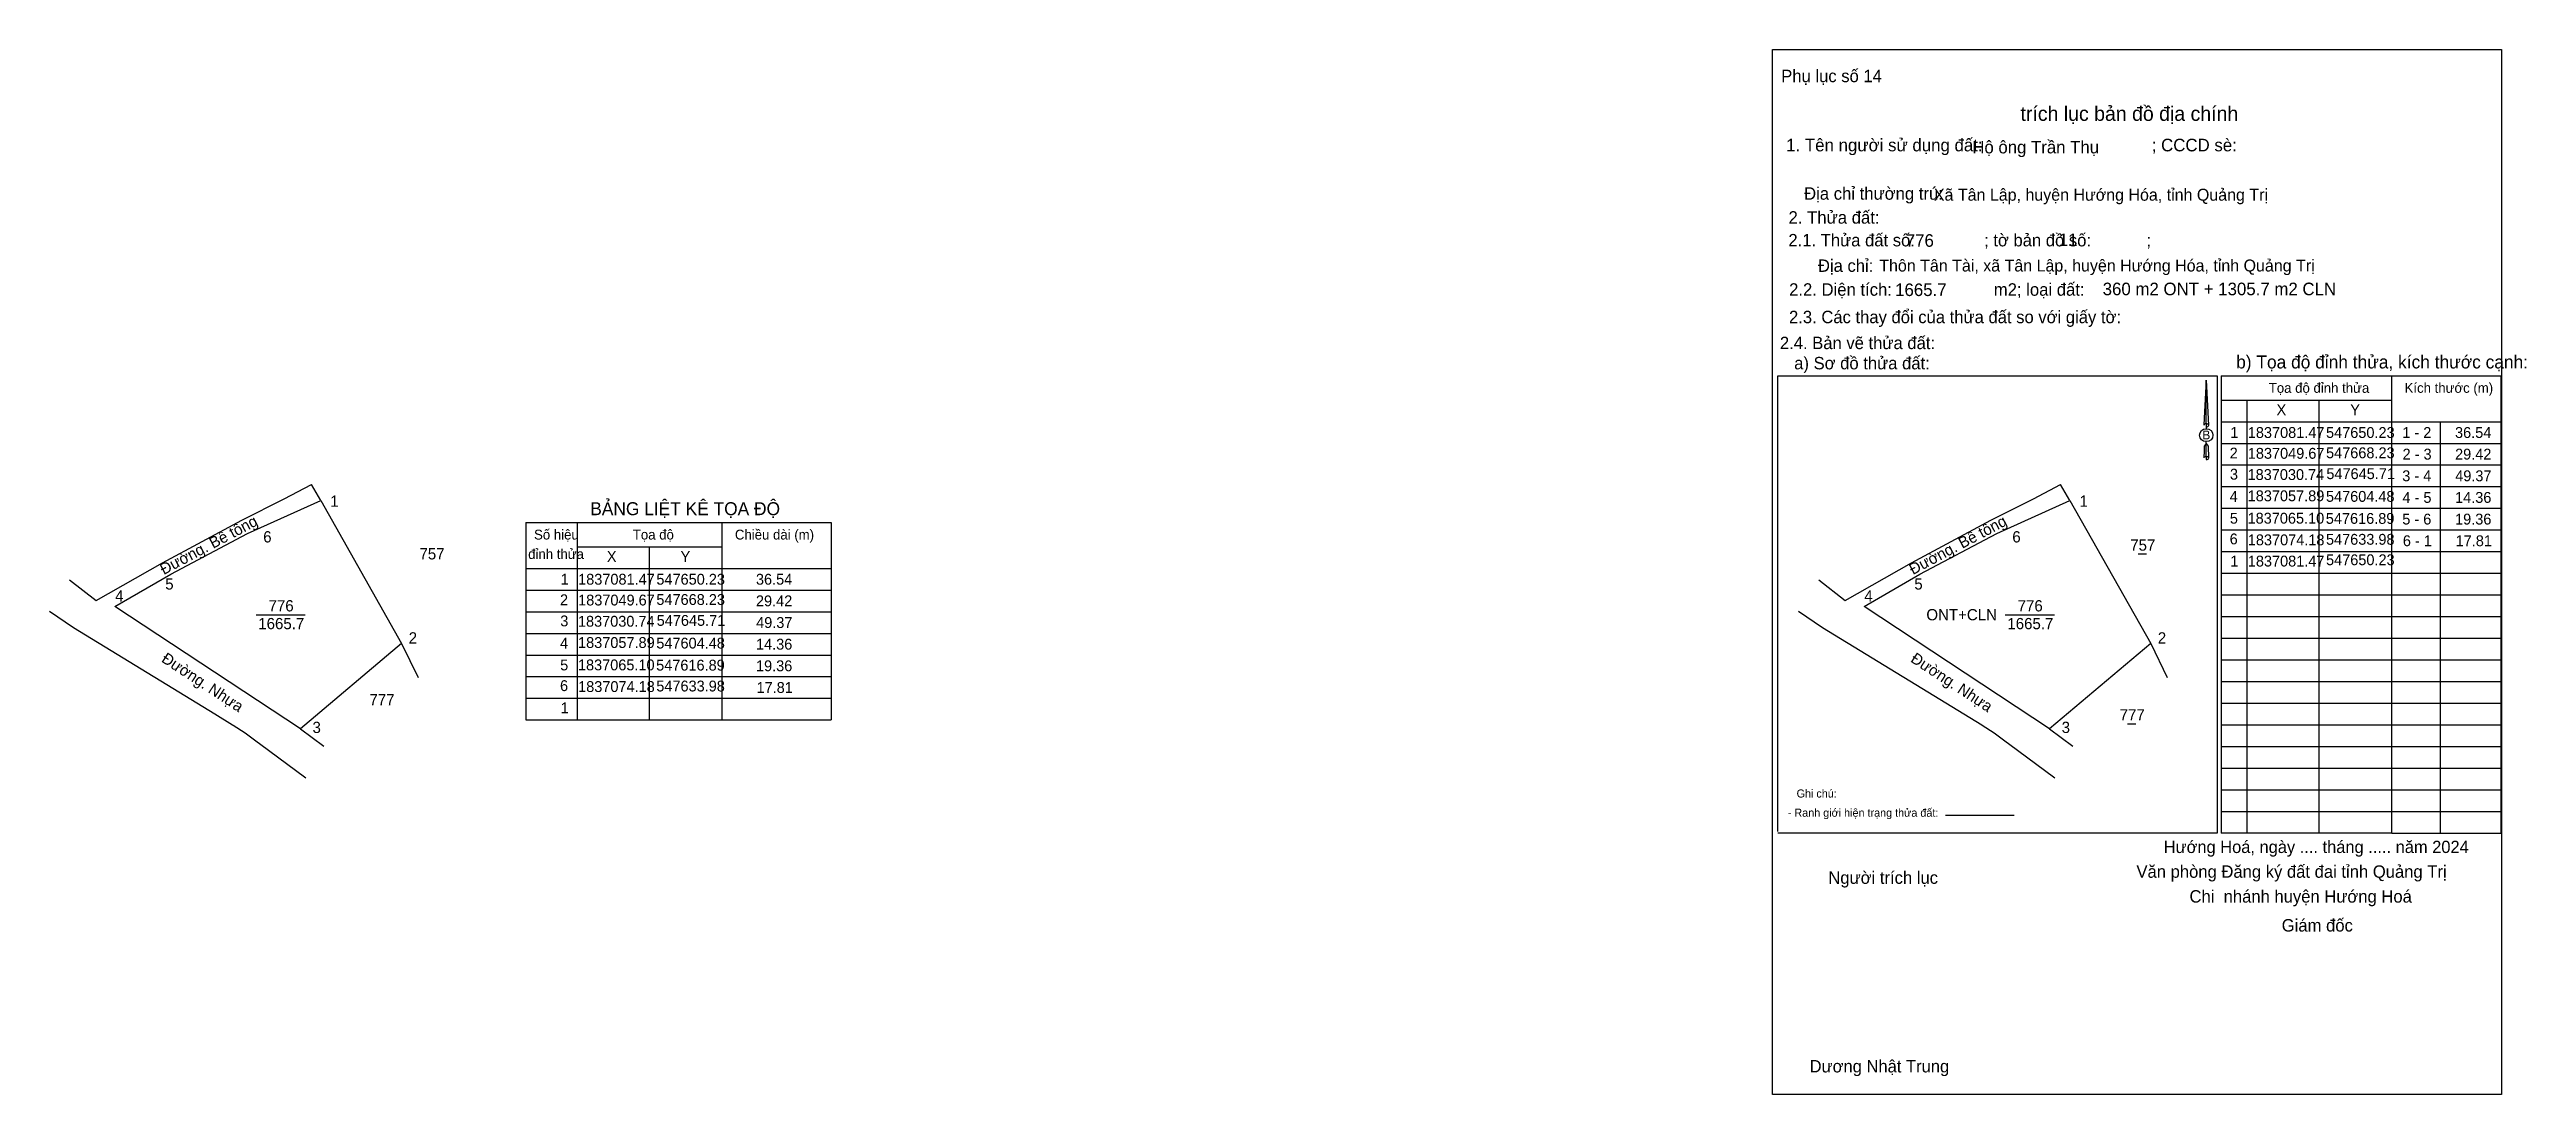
# Model space of a CAD drawing. Extents: x 547201 to 547752, y 1836949 to 1837182.
import ezdxf

# ---------------------------------------------------------------- set-up
doc = ezdxf.new("R2010")
doc.units = 0
for name, color, linetype in [('Level 1', 7, 'Continuous'), ('Level 10', 7, 'Continuous'), ('Level 13', 7, 'Continuous'), ('Level 23', 7, 'Continuous'), ('Level 27', 7, 'Continuous'), ('Level 3', 7, 'Continuous'), ('Level 36', 7, 'Continuous'), ('Level 40', 7, 'Continuous'), ('Level 42', 7, 'Continuous'), ('Level 49', 7, 'Continuous'), ('Level 52', 7, 'Continuous'), ('Level 53', 7, 'Continuous'), ('Level 6', 7, 'Continuous'), ('Level 8', 7, 'Continuous'), ('Level 9', 7, 'Continuous')]:
    doc.layers.add(name, color=color, linetype=linetype)

msp = doc.modelspace()

# ---------------------------------------------------------------- linework, layer by layer
at = {"layer": 'Level 1'}
for p, q in [((547721.83, 1837007.53), (547721.83, 1837109.23)), ((547721.83, 1837109.23), (547746.1, 1837109.23)), ((547746.1, 1837109.23), (547746.1, 1837007.53)), ((547684.03, 1837103.85), (547721.83, 1837103.85)), ((547683.9, 1837099.04), (547746.1, 1837099.04)), ((547732.62, 1837099.04), (547732.62, 1837007.53)), ((547683.9, 1837094.22), (547746.1, 1837094.22)), ((547683.9, 1837089.41), (547746.1, 1837089.41)), ((547683.9, 1837084.59), (547746.1, 1837084.59)), ((547683.9, 1837079.77), (547746.1, 1837079.77)), ((547683.9, 1837074.96), (547746.1, 1837074.96)), ((547683.9, 1837070.14), (547746.1, 1837070.14)), ((547683.9, 1837065.33), (547746.1, 1837065.33)), ((547683.9, 1837060.51), (547746.1, 1837060.51)), ((547683.9, 1837055.69), (547746.1, 1837055.69)), ((547683.9, 1837050.88), (547746.1, 1837050.88)), ((547683.9, 1837046.06), (547746.1, 1837046.06)), ((547683.9, 1837041.24), (547746.1, 1837041.24)), ((547683.9, 1837036.43), (547746.1, 1837036.43)), ((547683.9, 1837031.61), (547746.1, 1837031.61)), ((547683.9, 1837026.8), (547746.1, 1837026.8)), ((547683.9, 1837021.98), (547746.1, 1837021.98)), ((547683.9, 1837017.16), (547746.1, 1837017.16)), ((547683.9, 1837012.35), (547746.1, 1837012.35)), ((547721.83, 1837007.53), (547746.1, 1837007.53))]:
    msp.add_line(p, q, dxfattribs=at)
at = {"layer": 'Level 10'}
for p, q in [((547633.98, 1837074.18), (547650.23, 1837081.47)), ((547650.23, 1837081.47), (547668.23, 1837049.67)), ((547616.89, 1837065.1), (547633.98, 1837074.18)), ((547604.48, 1837057.89), (547616.89, 1837065.1)), ((547594.4, 1837063.87), (547600.27, 1837059.29)), ((547645.71, 1837030.74), (547604.48, 1837057.89)), ((547668.23, 1837049.67), (547645.71, 1837030.74)), ((547622.59, 1837011.52), (547637.85, 1837011.52))]:
    msp.add_line(p, q, dxfattribs=at)
msp.add_lwpolyline([(547600.27, 1837059.29), (547615.05, 1837067.63), (547632.66, 1837077.11), (547642.14, 1837081.85)], dxfattribs=at)
at = {"layer": 'Level 13'}
msp.add_lwpolyline([(547584.09, 1837181.83), (547746.19, 1837181.83), (547746.19, 1836949.36), (547584.09, 1836949.36)], close=True, dxfattribs=at)
at = {"layer": 'Level 23'}
msp.add_line((547642.14, 1837081.85), (547648.19, 1837085.08), dxfattribs=at)
msp.add_lwpolyline([(547589.94, 1837056.92), (547595.23, 1837053.24), (547618.7, 1837038.97), (547626.66, 1837034.04), (547630.65, 1837031.57), (547630.76, 1837031.5), (547633.41, 1837029.85), (547634.93, 1837028.71), (547636.1, 1837027.85), (547636.62, 1837027.47), (547646.92, 1837019.83)], dxfattribs=at)
at = {"layer": 'Level 27'}
for p, q in [((547650.23, 1837081.47), (547648.19, 1837085.08)), ((547668.23, 1837049.67), (547671.87, 1837042.14)), ((547645.71, 1837030.74), (547650.94, 1837026.85))]:
    msp.add_line(p, q, dxfattribs=at)
at = {"layer": 'Level 3'}
for p, q in [((547585.34, 1837109.23), (547682.99, 1837109.23)), ((547585.34, 1837007.9), (547585.34, 1837109.23)), ((547682.99, 1837109.23), (547682.99, 1837007.53)), ((547683.9, 1837109.23), (547683.9, 1837007.53)), ((547683.9, 1837109.23), (547721.83, 1837109.23)), ((547689.63, 1837103.85), (547689.63, 1837007.53)), ((547705.57, 1837103.85), (547705.57, 1837007.53)), ((547682.99, 1837007.53), (547585.34, 1837007.53)), ((547721.83, 1837007.53), (547683.9, 1837007.53))]:
    msp.add_line(p, q, dxfattribs=at)
at = {"layer": 'Level 40'}
for p, q in [((547680.57, 1837108.3), (547680.1, 1837099.81)), ((547680.57, 1837108.3), (547681.08, 1837098.24)), ((547680.57, 1837108.3), (547681.08, 1837098.24)), ((547680.57, 1837098.58), (547680.57, 1837108.3)), ((547680.57, 1837108.3), (547681.08, 1837098.24)), ((547680.1, 1837099.81), (547680, 1837098.24)), ((547680.57, 1837098.58), (547680.57, 1837098.21)), ((547680.57, 1837098.21), (547680.57, 1837097.91)), ((547680.57, 1837097.91), (547680.57, 1837097.53)), ((547680.57, 1837097.91), (547680.57, 1837097.53)), ((547680.57, 1837097.91), (547680.57, 1837097.53)), ((547681.08, 1837098.24), (547681.08, 1837098.24)), ((547680.1, 1837092.56), (547680, 1837090.97)), ((547680.13, 1837093.58), (547680.1, 1837092.56)), ((547680.57, 1837094.15), (547680.13, 1837093.58)), ((547680.57, 1837094.15), (547680.57, 1837094.6)), ((547680.57, 1837094.15), (547680.57, 1837094.6)), ((547680.57, 1837094.15), (547680.57, 1837094.6)), ((547680.57, 1837094.15), (547680.97, 1837093.58)), ((547680.57, 1837094.15), (547680.97, 1837093.58)), ((547680.57, 1837094.15), (547680.97, 1837093.58)), ((547680.57, 1837091.31), (547680.57, 1837094.15)), ((547680.97, 1837093.58), (547681.08, 1837090.97)), ((547680.97, 1837093.58), (547681.08, 1837090.97)), ((547680.97, 1837093.58), (547681.08, 1837090.97)), ((547680.57, 1837091.31), (547680.57, 1837090.91)), ((547680.57, 1837090.91), (547680.57, 1837090.63)), ((547681.08, 1837090.97), (547681.08, 1837090.97))]:
    msp.add_line(p, q, dxfattribs=at)
msp.add_ellipse((547680.57, 1837096.03), major_axis=(1.5, 0), ratio=0.952727, dxfattribs=at)
for centre, start_param, end_param in [((547680.57, 1837098.22), 1.570796, 3.074452), ((547680.57, 1837098.22), 0.067141, 1.570796), ((547680.57, 1837098.22), 4.712389, 6.283185), ((547680.57, 1837090.94), 2.491069, 3.074278), ((547680.57, 1837090.94), 1.570796, 2.491069), ((547680.57, 1837090.94), 0.067141, 1.570796), ((547680.57, 1837090.94), 4.712389, 6.283185)]:
    msp.add_ellipse(centre, major_axis=(0.549, 0), ratio=0.614131, start_param=start_param, end_param=end_param, dxfattribs=at)
at = {"layer": 'Level 53'}
for p, q in [((547584.09, 1837181.83), (547584.09, 1837181.83)), ((547746.19, 1836949.36), (547746.19, 1836949.36))]:
    msp.add_line(p, q, dxfattribs=at)
at = {"layer": 'Level 8'}
for p, q in [((547245.06, 1837074.18), (547261.31, 1837081.47)), ((547253.22, 1837081.85), (547259.27, 1837085.08)), ((547261.31, 1837081.47), (547259.27, 1837085.08)), ((547261.31, 1837081.47), (547279.31, 1837049.67)), ((547306.91, 1837076.59), (547350.57, 1837076.59)), ((547306.91, 1837076.59), (547306.91, 1837032.68)), ((547318.37, 1837076.59), (547318.37, 1837032.68)), ((547350.57, 1837076.59), (547374.84, 1837076.59)), ((547350.57, 1837032.68), (547350.57, 1837076.59)), ((547374.84, 1837076.59), (547374.84, 1837032.68)), ((547227.97, 1837065.1), (547245.06, 1837074.18)), ((547318.37, 1837071.21), (547350.57, 1837071.21)), ((547334.31, 1837071.21), (547334.31, 1837032.68)), ((547215.56, 1837057.89), (547227.97, 1837065.1)), ((547306.91, 1837066.4), (547374.84, 1837066.4)), ((547205.48, 1837063.87), (547211.35, 1837059.29)), ((547306.91, 1837061.58), (547374.84, 1837061.58)), ((547256.79, 1837030.74), (547215.56, 1837057.89)), ((547246.96, 1837056.1), (547257.89, 1837056.1)), ((547306.91, 1837056.77), (547374.84, 1837056.77)), ((547279.31, 1837049.67), (547256.79, 1837030.74)), ((547279.31, 1837049.67), (547282.95, 1837042.14)), ((547306.91, 1837051.95), (547374.84, 1837051.95)), ((547306.91, 1837047.13), (547374.84, 1837047.13)), ((547306.91, 1837042.32), (547374.84, 1837042.32)), ((547306.91, 1837037.5), (547374.84, 1837037.5)), ((547306.91, 1837032.68), (547374.84, 1837032.68)), ((547256.79, 1837030.74), (547262.02, 1837026.85))]:
    msp.add_line(p, q, dxfattribs=at)
for points in [[(547211.35, 1837059.29), (547226.13, 1837067.63), (547243.74, 1837077.11), (547253.22, 1837081.85)], [(547201.02, 1837056.92), (547206.31, 1837053.24), (547229.78, 1837038.97), (547237.74, 1837034.04), (547241.73, 1837031.57), (547241.84, 1837031.5), (547244.49, 1837029.85), (547246.01, 1837028.71), (547247.18, 1837027.85), (547247.7, 1837027.47), (547257.99, 1837019.83)]]:
    msp.add_lwpolyline(points, dxfattribs=at)
at = {"layer": 'Level 9'}
for p, q in [((547665.42, 1837069.61), (547667.3, 1837069.61)), ((547635.88, 1837056.1), (547646.81, 1837056.1)), ((547663.06, 1837031.84), (547664.95, 1837031.84))]:
    msp.add_line(p, q, dxfattribs=at)

# ---------------------------------------------------------------- texts
at = {"layer": 'Level 1'}
for s, height, p in [('Phụ lục số 14', 2.7614, (547586.07, 1837174.57)), ('1. Tên người sử dụng đất:', 2.799, (547587.17, 1837159.18)), ('Hộ ông Trần Thụ', 2.7868, (547628.56, 1837158.73)), ('; CCCD sè:', 2.799, (547668.45, 1837159.18)), ('Địa chỉ thường trú:', 2.771, (547591.15, 1837148.42)), ('2. Thửa đất:', 2.777, (547587.69, 1837143.09)), ('2.1. Thửa đất số:               ; tờ bản đồ số:            ;', 2.7614, (547587.66, 1837138.04)), ('Địa chỉ:', 2.761, (547594.23, 1837132.37)), ('2.2. Diện tích:                      m2; loại đất:                                   ', 2.771, (547587.82, 1837127.06)), ('2.3. Các thay đổi của thửa đất so với giấy tờ:', 2.7614, (547587.8, 1837120.95)), ('2.4. Bản vẽ thửa đất: ', 2.7614, (547585.77, 1837115.18)), ('a) Sơ đồ thửa đất: ', 2.7614, (547588.95, 1837110.68)), ('Tọa độ đỉnh thửa', 2.1932, (547694.47, 1837105.46)), ('Kích thước (m)', 2.1932, (547724.67, 1837105.46)), ('Hướng Hoá, ngày .... tháng ..... năm 2024', 2.7329, (547671.12, 1837003.08)), ('Người trích lục', 2.7614, (547596.54, 1836996.22)), ('Văn phòng Đăng ký đất đai tỉnh Quảng Trị', 2.7614, (547665.05, 1836997.57)), (' Chi  nhánh huyện Hướng Hoá', 2.7614, (547675.82, 1836992.05)), (' Giám đốc', 2.766, (547696.32, 1836985.61)), ('Dương Nhật Trung', 2.7499, (547592.38, 1836954.27))]:
    msp.add_text(s, height=height, dxfattribs=at).set_placement(p)
at = {"layer": 'Level 10'}
for s, height, p in [('b) Tọa độ đỉnh thửa, kích thước cạnh:', 2.8826, (547687.22, 1837110.88)), ('Ghi chú: ', 1.795, (547589.48, 1837015.42)), ('- Ranh giới hiện trạng thửa đất:', 1.7952, (547587.53, 1837011.15))]:
    msp.add_text(s, height=height, dxfattribs=at).set_placement(p)
at = {"layer": 'Level 13'}
for s, p in [('776', (547638.64, 1837056.83)), ('ONT+CLN', (547618.34, 1837054.85)), ('1665.7', (547636.35, 1837052.87))]:
    msp.add_text(s, height=2.5, dxfattribs=at).set_placement(p)
at = {"layer": 'Level 36'}
for s, p in [('757', (547663.67, 1837070.34)), ('777', (547661.32, 1837032.57))]:
    msp.add_text(s, height=2.5, dxfattribs=at).set_placement(p)
at = {"layer": 'Level 40'}
msp.add_text('B', height=1.96, dxfattribs=at).set_placement((547679.72, 1837095.1))
at = {"layer": 'Level 42'}
msp.add_text(' trích lục bản đồ địa chính', height=3.2397, dxfattribs=at).set_placement((547638.07, 1837165.96))
at = {"layer": 'Level 49'}
for s, rotation, p in [('Đường. Bê tông', 27.991, (547615.34, 1837064.9)), ('Đường. Nhựa', 326.6418, (547614.64, 1837045.75))]:
    msp.add_text(s, height=2.5, rotation=rotation, dxfattribs=at).set_placement(p)
at = {"layer": 'Level 52'}
for s, height, p in [('X', 2.41, (547696.2, 1837100.48)), ('Y', 2.41, (547712.59, 1837100.48)), ('1', 2.41, (547685.91, 1837095.42)), ('1837081.47', 2.412, (547689.81, 1837095.42)), ('547650.23', 2.412, (547707.21, 1837095.42)), ('1 - 2', 2.412, (547724.16, 1837095.42)), ('36.54', 2.412, (547735.89, 1837095.42)), ('2', 2.41, (547685.78, 1837090.85)), ('1837049.67', 2.412, (547689.81, 1837090.79)), ('547668.23', 2.412, (547707.21, 1837090.91)), ('2 - 3', 2.412, (547724.22, 1837090.61)), ('29.42', 2.412, (547735.9, 1837090.61)), ('3', 2.41, (547685.84, 1837086.15)), ('1837030.74', 2.412, (547689.76, 1837086.07)), ('547645.71', 2.412, (547707.28, 1837086.26)), ('3 - 4', 2.412, (547724.15, 1837085.79)), ('49.37', 2.412, (547735.93, 1837085.79)), ('4', 2.41, (547685.78, 1837081.2)), ('1837057.89', 2.412, (547689.78, 1837081.34)), ('547604.48', 2.412, (547707.19, 1837081.21)), ('4 - 5', 2.412, (547724.2, 1837080.98)), ('14.36', 2.412, (547735.9, 1837080.98)), ('5', 2.41, (547685.82, 1837076.35)), ('1837065.10', 2.412, (547689.76, 1837076.36)), ('547616.89', 2.412, (547707.16, 1837076.31)), ('5 - 6', 2.412, (547724.16, 1837076.16)), ('19.36', 2.412, (547735.9, 1837076.16)), ('6', 2.41, (547685.78, 1837071.75)), ('1837074.18', 2.412, (547689.81, 1837071.54)), ('547633.98', 2.412, (547707.19, 1837071.66)), ('6 - 1', 2.412, (547724.29, 1837071.34)), ('17.81', 2.412, (547736.02, 1837071.34)), ('1', 2.41, (547685.91, 1837066.8)), ('1837081.47', 2.412, (547689.81, 1837066.82)), ('547650.23', 2.412, (547707.21, 1837067.11))]:
    msp.add_text(s, height=height, dxfattribs=at).set_placement(p)
at = {"layer": 'Level 6'}
for s, height, p in [('Xã Tân Lập, huyện Hướng Hóa, tỉnh Quảng Trị', 2.6591, (547620.01, 1837148.2)), ('776', 2.799, (547613.76, 1837137.95)), ('11', 2.799, (547647.78, 1837138.1)), ('Thôn Tân Tài, xã Tân Lập, huyện Hướng Hóa, tỉnh Quảng Trị', 2.6591, (547607.86, 1837132.45)), ('1665.7', 2.799, (547611.39, 1837126.99)), ('360 m2 ONT + 1305.7 m2 CLN', 2.799, (547657.54, 1837127.17)), ('.', 2.26, (547650.39, 1837121.03))]:
    msp.add_text(s, height=height, dxfattribs=at).set_placement(p)
at = {"layer": 'Level 8'}
for s, height, p in [('1', 2.5, (547263.45, 1837080.12)), ('BẢNG LIỆT KÊ TỌA ĐỘ', 2.8826, (547321.25, 1837078.24)), ('Số hiệu', 2.193, (547308.75, 1837072.82)), ('Tọa độ ', 2.193, (547330.71, 1837072.82)), ('Chiều dài (m)', 2.1932, (547353.41, 1837072.82)), ('6', 2.5, (547248.53, 1837072.17)), ('757', 2.5, (547283.27, 1837068.4)), ('đỉnh thửa', 2.193, (547307.44, 1837068.5)), ('X', 2.41, (547324.94, 1837067.83)), ('Y', 2.41, (547341.33, 1837067.83)), ('5', 2.5, (547226.74, 1837061.69)), ('1', 2.41, (547314.65, 1837062.78)), ('1837081.47', 2.412, (547318.55, 1837062.78)), ('547650.23', 2.412, (547335.95, 1837062.78)), ('36.54', 2.412, (547358.09, 1837062.78)), ('4', 2.5, (547215.61, 1837059.02)), ('776', 2.5, (547249.72, 1837056.83)), ('2', 2.41, (547314.52, 1837058.21)), ('1837049.67', 2.412, (547318.55, 1837058.15)), ('547668.23', 2.412, (547335.95, 1837058.27)), ('29.42', 2.412, (547358.09, 1837057.97)), ('1665.7', 2.5, (547247.43, 1837052.87)), ('3', 2.41, (547314.58, 1837053.51)), ('1837030.74', 2.412, (547318.51, 1837053.43)), ('547645.71', 2.412, (547336.02, 1837053.62)), ('49.37', 2.412, (547358.13, 1837053.15)), ('2', 2.5, (547280.88, 1837049.69)), ('4', 2.41, (547314.52, 1837048.56)), ('1837057.89', 2.412, (547318.53, 1837048.7)), ('547604.48', 2.412, (547335.93, 1837048.57)), ('14.36', 2.412, (547358.1, 1837048.33)), ('5', 2.41, (547314.56, 1837043.71)), ('1837065.10', 2.412, (547318.51, 1837043.72)), ('547616.89', 2.412, (547335.9, 1837043.67)), ('19.36', 2.412, (547358.1, 1837043.52)), ('777', 2.5, (547272.14, 1837035.92)), ('6', 2.41, (547314.53, 1837039.11)), ('1', 2.41, (547314.65, 1837034.16)), ('1837074.18', 2.412, (547318.55, 1837038.9)), ('547633.98', 2.412, (547335.93, 1837039.02)), ('17.81', 2.412, (547358.22, 1837038.7)), ('3', 2.5, (547259.49, 1837029.78))]:
    msp.add_text(s, height=height, dxfattribs=at).set_placement(p)
for s, rotation, p in [('Đường. Bê tông', 27.991, (547226.41, 1837064.9)), ('Đường. Nhựa', 326.6418, (547225.71, 1837045.75))]:
    msp.add_text(s, height=2.5, rotation=rotation, dxfattribs=at).set_placement(p)
at = {"layer": 'Level 9'}
for s, p in [('1', (547652.38, 1837080.12)), ('6', (547637.45, 1837072.17)), ('5', (547615.66, 1837061.69)), ('4', (547604.54, 1837059.02)), ('2', (547669.8, 1837049.69)), ('3', (547648.42, 1837029.78))]:
    msp.add_text(s, height=2.5, dxfattribs=at).set_placement(p)

doc.saveas('drawing.dxf')
